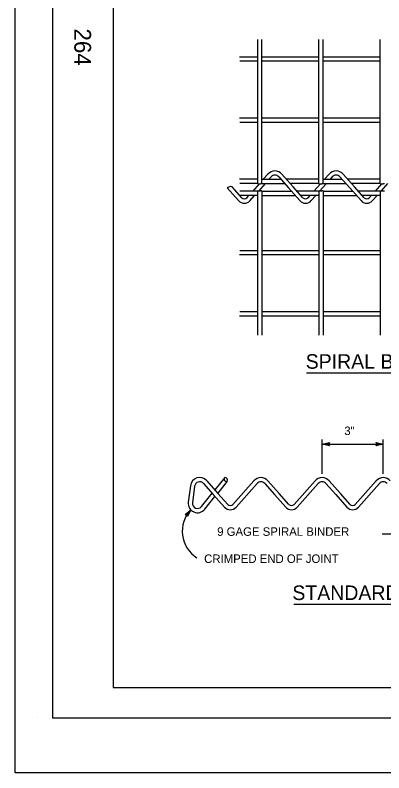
# Model space of a CAD drawing. Extents: x -894 to 866, y -476 to 714.
# Drawn here: x -894 to -590, y -476 to 148 of the extents above; entities that cross this region are included whole.
import ezdxf

# ---------------------------------------------------------------- set-up
doc = ezdxf.new("R2010")
doc.units = 0
for name, color, linetype in [('10 Sheet Format', 7, 'Continuous'), ('56 Stage 3 Anno', 7, 'Continuous'), ('57 Undefined', 7, 'Continuous'), ('60 Nongeo Data', 7, 'Continuous')]:
    doc.layers.add(name, color=color, linetype=linetype)

msp = doc.modelspace()

# ---------------------------------------------------------------- linework, layer by layer
at = {"layer": '10 Sheet Format'}
for p, q in [((-863.43, 668.96), (-863.43, -431.04)), ((-813.45, 643.96), (-813.45, -406.04)), ((-813.45, -406.04), (-438.24, -406.04)), ((-875.42, -431.05), (-875.42, -431.05)), ((-863.43, -431.04), (836.58, -431.04))]:
    msp.add_line(p, q, dxfattribs=at)
for points in [[(-894.04, 713.58), (865.96, 713.58), (865.96, -476.42), (-894.04, -476.42)], [(-894.04, 713.58), (865.96, 713.58), (865.96, -476.42), (-894.04, -476.42)], [(-863.43, -431.04), (836.58, -431.04), (836.58, 668.96), (-863.43, 668.96)]]:
    msp.add_lwpolyline(points, close=True, dxfattribs=at)
at = {"layer": '56 Stage 3 Anno'}
for p, q in [((-641.31, -229.97), (-641.31, -201.56)), ((-641.31, -205.48), (-635.31, -204.15)), ((-641.31, -205.48), (-590.91, -205.48)), ((-635.31, -206.82), (-641.31, -205.48)), ((-641.31, -205.48), (-641.31, -205.48)), ((-635.53, -206.46), (-639.93, -205.48)), ((-639.92, -205.48), (-635.54, -204.51)), ((-638.55, -205.48), (-635.72, -204.85)), ((-635.76, -206.1), (-638.55, -205.48)), ((-637.17, -205.48), (-635.96, -205.21)), ((-635.94, -205.76), (-637.17, -205.48)), ((-635.31, -204.15), (-636.11, -205.48)), ((-636.11, -205.48), (-635.31, -206.82)), ((-635.31, -204.15), (-635.31, -204.15)), ((-596.11, -205.48), (-596.91, -204.14)), ((-596.91, -204.14), (-596.91, -204.14)), ((-596.91, -204.14), (-590.91, -205.48)), ((-590.91, -205.48), (-596.91, -206.81)), ((-596.91, -206.81), (-596.11, -205.48)), ((-596.69, -204.49), (-592.29, -205.48)), ((-592.3, -205.48), (-596.67, -206.45)), ((-593.67, -205.48), (-596.5, -206.1)), ((-596.46, -204.85), (-593.67, -205.48)), ((-596.28, -205.2), (-595.05, -205.48)), ((-595.05, -205.48), (-596.26, -205.74)), ((-590.91, -229.97), (-590.91, -201.56)), ((-590.91, -205.48), (-590.91, -205.48)), ((-635.31, -206.82), (-635.31, -206.82)), ((-596.91, -206.81), (-596.91, -206.81)), ((-754.18, -263.55), (-749.51, -259.55)), ((-753.76, -263.59), (-750.34, -260.66)), ((-753.34, -263.62), (-751.17, -261.76)), ((-751.17, -261.76), (-752.36, -264.4)), ((-750.34, -260.67), (-752.19, -264.75)), ((-749.51, -259.55), (-752.04, -265.15)), ((-749.51, -259.55), (-749.51, -259.55)), ((-752.63, -263.71), (-754.18, -263.55)), ((-754.18, -263.55), (-754.18, -263.55)), ((-752.95, -263.69), (-752, -262.87)), ((-752.04, -265.15), (-752.63, -263.71)), ((-752, -262.87), (-752.51, -264)), ((-752.04, -265.15), (-752.04, -265.15)), ((-591.91, -279.47), (-578.81, -279.47))]:
    msp.add_line(p, q, dxfattribs=at)
msp.add_arc((-730.44, -277.2), 25.99, 137.21882, 237.52388, dxfattribs=at)
at = {"layer": '57 Undefined'}
for p, q in [((-654.13, -146.72), (-424.94, -146.72)), ((-664.52, -337.35), (-410.41, -337.35))]:
    msp.add_line(p, q, dxfattribs=at)
at = {"layer": '60 Nongeo Data'}
for p, q in [((-694.35, 8.94), (-694.35, 127.88)), ((-690.85, 8.94), (-690.85, 127.88)), ((-643.95, 8.94), (-643.95, 127.88)), ((-640.45, 8.94), (-640.45, 127.88)), ((-593.55, 8.94), (-593.55, 127.88)), ((-694.35, 113.53), (-709.2, 113.53)), ((-643.95, 113.53), (-690.85, 113.53)), ((-593.55, 113.53), (-640.45, 113.53)), ((-694.35, 110.03), (-708.95, 110.03)), ((-643.95, 110.03), (-690.85, 110.03)), ((-593.55, 110.03), (-640.45, 110.03)), ((-694.35, 63.13), (-709.2, 63.13)), ((-643.95, 63.13), (-690.85, 63.13)), ((-593.55, 63.13), (-640.45, 63.13)), ((-694.35, 59.63), (-708.95, 59.63)), ((-643.95, 59.63), (-690.85, 59.63)), ((-593.55, 59.63), (-640.45, 59.63)), ((-694.35, 12.73), (-709.2, 12.73)), ((-690.85, 12.73), (-675.21, 12.73)), ((-685.91, 17.07), (-689.76, 12.73)), ((-683.29, 14.75), (-685.09, 12.73)), ((-677, 14.75), (-668.95, 5.67)), ((-674.38, 17.07), (-665.1, 6.6)), ((-643.95, 12.73), (-670.53, 12.73)), ((-640.45, 12.73), (-624.81, 12.73)), ((-635.51, 17.07), (-639.36, 12.73)), ((-632.89, 14.75), (-634.69, 12.73)), ((-626.6, 14.75), (-618.55, 5.67)), ((-623.98, 17.07), (-614.7, 6.6)), ((-593.55, 12.73), (-620.13, 12.73)), ((-707.44, -2.49), (-715.5, 6.6)), ((-694.35, 9.23), (-708.95, 9.23)), ((-693.12, 8.94), (-698.45, 2.93)), ((-694.35, 8.94), (-691.9, 8.94)), ((-688.18, 9.24), (-693.52, 3.21)), ((-690.85, 8.94), (-691.9, 8.94)), ((-690.85, 9.23), (-672.01, 9.23)), ((-643.95, 9.23), (-667.43, 9.23)), ((-657.04, -2.49), (-665.1, 6.6)), ((-642.72, 8.94), (-648.05, 2.93)), ((-643.95, 8.94), (-641.5, 8.94)), ((-637.89, 9.11), (-643.37, 2.93)), ((-640.45, 8.94), (-641.5, 8.94)), ((-640.45, 9.23), (-621.77, 9.23)), ((-593.55, 9.23), (-617.03, 9.23)), ((-606.64, -2.49), (-614.7, 6.6)), ((-592.32, 8.94), (-597.65, 2.93)), ((-593.55, 8.94), (-591.1, 8.94)), ((-587.42, 9.19), (-592.72, 3.21)), ((-590.05, 8.94), (-591.1, 8.94)), ((-719.35, 5.67), (-710.06, -4.81)), ((-694.41, 2.93), (-708.95, 2.93)), ((-694.41, 3.21), (-691.9, 3.21)), ((-694.41, 3.21), (-694.41, -115.7)), ((-692.95, 3.21), (-691.9, 3.21)), ((-690.85, 3.21), (-691.9, 3.21)), ((-690.85, 3.21), (-690.85, -115.72)), ((-690.85, 2.93), (-666.48, 2.93)), ((-668.95, 5.67), (-659.66, -4.81)), ((-643.95, 2.93), (-661.84, 2.93)), ((-643.95, 3.21), (-641.5, 3.21)), ((-643.95, 3.21), (-643.95, -115.72)), ((-640.45, 3.21), (-641.5, 3.21)), ((-640.45, 3.21), (-640.45, -115.72)), ((-640.45, 2.93), (-616.24, 2.93)), ((-618.55, 5.67), (-609.26, -4.81)), ((-593.55, 2.93), (-611.44, 2.93)), ((-593.55, 3.21), (-593.55, -115.72)), ((-593.55, 3.21), (-590.05, 3.21)), ((-694.41, -0.57), (-709.2, -0.57)), ((-703.25, -2.49), (-701.55, -0.57)), ((-700.63, -4.81), (-696.88, -0.57)), ((-690.85, -0.57), (-663.42, -0.57)), ((-643.95, -0.57), (-658.74, -0.57)), ((-652.85, -2.49), (-651.15, -0.57)), ((-650.23, -4.81), (-646.48, -0.57)), ((-640.45, -0.57), (-613.02, -0.57)), ((-593.55, -0.57), (-608.34, -0.57)), ((-602.45, -2.49), (-600.75, -0.57)), ((-599.83, -4.81), (-596.08, -0.57)), ((-694.41, -49.57), (-709.2, -49.57)), ((-694.41, -46.07), (-708.95, -46.07)), ((-643.95, -46.07), (-690.85, -46.07)), ((-643.95, -49.57), (-690.85, -49.57)), ((-593.55, -46.07), (-640.45, -46.07)), ((-593.55, -49.57), (-640.45, -49.57)), ((-694.41, -96.47), (-708.95, -96.47)), ((-643.95, -96.47), (-690.85, -96.47)), ((-593.55, -96.47), (-640.45, -96.47)), ((-694.41, -99.97), (-709.2, -99.97)), ((-643.95, -99.97), (-690.85, -99.97)), ((-593.55, -99.97), (-640.45, -99.97)), ((-736.35, -235.63), (-727.06, -246.11)), ((-721.37, -232.92), (-729.66, -243.3)), ((-719.42, -236.08), (-727.18, -245.81)), ((-697.47, -235.63), (-714.81, -255.19)), ((-685.95, -235.63), (-676.66, -246.11)), ((-647.07, -235.63), (-664.41, -255.19)), ((-635.55, -235.63), (-626.26, -246.11)), ((-596.67, -235.63), (-614.01, -255.19)), ((-749.75, -239.76), (-751.48, -253.37)), ((-746.28, -240.2), (-748.01, -253.81)), ((-738.97, -237.95), (-730.91, -247.04)), ((-694.85, -237.95), (-712.19, -257.51)), ((-688.57, -237.95), (-680.51, -247.04)), ((-644.45, -237.95), (-661.79, -257.51)), ((-638.17, -237.95), (-630.11, -247.04)), ((-594.05, -237.95), (-611.39, -257.51)), ((-740.56, -256.96), (-731.82, -246.01)), ((-737.82, -259.14), (-729.55, -248.78)), ((-730.91, -247.04), (-721.62, -257.51)), ((-719, -255.19), (-727.06, -246.11)), ((-680.51, -247.04), (-671.22, -257.51)), ((-668.6, -255.19), (-676.66, -246.11)), ((-630.11, -247.04), (-620.82, -257.51)), ((-630.11, -247.04), (-620.82, -257.51)), ((-618.2, -255.19), (-626.26, -246.11))]:
    msp.add_line(p, q, dxfattribs=at)
for centre, radius, start, end in [((-680.15, 11.97), 7.7, 41.55328, 138.44671), ((-629.75, 11.97), 7.7, 41.55328, 138.44671), ((-680.15, 11.97), 4.2, 41.55352, 138.44648), ((-629.75, 11.97), 4.2, 41.55352, 138.44648), ((-716.51, 2.34), 4.37, 76.59036, 130.50547), ((-705.35, -0.63), 6.3, 221.55424, 318.44576), ((-705.35, -0.63), 2.8, 221.55424, 318.44576), ((-654.95, -0.63), 6.3, 221.55424, 318.44576), ((-654.95, -0.63), 2.8, 221.55424, 318.44576), ((-604.55, -0.63), 6.3, 221.55424, 318.44576), ((-604.55, -0.63), 2.8, 221.55424, 318.44576), ((-742.11, -240.74), 7.7, 41.55344, 172.74007), ((-742.11, -240.74), 4.2, 41.55344, 172.74007), ((-720.2, -234.38), 1.87, 128.82361, 294.46769), ((-721.54, -235.21), 2.29, 337.518, 85.7733), ((-691.71, -240.74), 7.7, 41.55328, 138.44671), ((-691.71, -240.74), 4.2, 41.55352, 138.44648), ((-641.31, -240.74), 7.7, 41.55328, 138.44671), ((-641.31, -240.74), 4.2, 41.55352, 138.44648), ((-590.91, -240.74), 7.7, 41.55328, 138.44671), ((-590.91, -240.74), 4.2, 41.55352, 138.44648), ((-743.84, -254.34), 7.7, 172.74078, 321.40999), ((-743.84, -254.34), 4.2, 172.74078, 321.40999), ((-716.91, -253.34), 2.8, 221.55424, 318.44576), ((-666.51, -253.34), 2.8, 221.55424, 318.44576), ((-616.11, -253.34), 2.8, 221.55424, 318.44576), ((-716.91, -253.34), 6.3, 221.55424, 318.44576), ((-666.51, -253.34), 6.3, 221.55424, 318.44576), ((-616.11, -253.34), 6.3, 221.55424, 318.44576)]:
    msp.add_arc(centre, radius, start, end, dxfattribs=at)

# ---------------------------------------------------------------- texts
at = {"layer": '10 Sheet Format'}
msp.add_text('264', height=13.779, rotation=270, dxfattribs=at).set_placement((-845.33, 137.06))
at = {"layer": '57 Undefined'}
for s, height, p in [('SPIRAL BINDER LACING', 12, (-654.82, -143.38)), ('3" ', 7, (-623.06, -198.02)), ('9 GAGE SPIRAL BINDER', 7, (-727.69, -281.08)), ('CRIMPED END OF JOINT', 7, (-738.45, -303.45)), ('STANDARD SPIRAL BINDER', 12, (-665.8, -334))]:
    msp.add_text(s, height=height, dxfattribs=at).set_placement(p)

doc.saveas('drawing.dxf')
